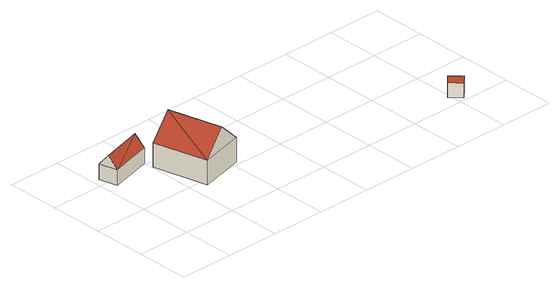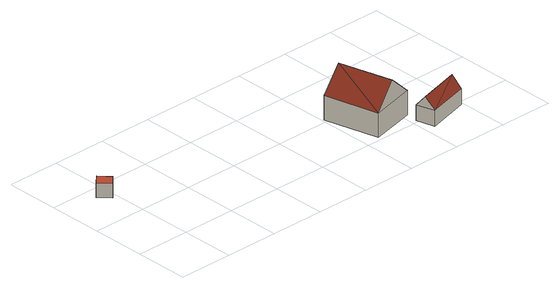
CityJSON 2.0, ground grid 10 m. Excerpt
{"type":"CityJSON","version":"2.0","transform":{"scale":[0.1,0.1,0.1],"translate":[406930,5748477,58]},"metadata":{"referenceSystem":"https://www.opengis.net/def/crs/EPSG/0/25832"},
"CityObjects":{
"building1":{"type":"Building","attributes":{"Gemeindeschluessel":"05515000","Geometrietyp2DReferenz":"3000","function":"31001_2460","roofType":"3100","measuredHeight":5.06},"geometry":[{"type":"Solid","lod":"2","boundaries":[[[[0,1,2,3]],[[4,5,1,0]],[[6,7,5,4]],[[3,2,7,6]],[[0,8,4]],[[6,9,3]],[[9,8,0]],[[0,3,9]],[[8,9,6]],[[6,4,8]],[[1,5,7,2]]]],"semantics":{"surfaces":[{"type":"WallSurface"},{"type":"RoofSurface"},{"type":"GroundSurface"}],"values":[[0,0,0,0,0,0,1,1,1,1,2]]}}]},
"building2":{"type":"Building","attributes":{"Gemeindeschluessel":"05515000","Geometrietyp2DReferenz":"3000","function":"31001_1000","roofType":"3100","measuredHeight":8.57},"address":[{"country":"Germany","locality":"Münster","thoroughfareNumber":"15","thoroughfareName":"Heidhornweg"}],"geometry":[{"type":"Solid","lod":"2","boundaries":[[[[10,11,12,13]],[[14,15,11,10]],[[16,17,15,14]],[[13,12,17,16]],[[10,18,14]],[[16,19,13]],[[13,19,18]],[[18,10,13]],[[19,16,14]],[[14,18,19]],[[11,15,17,12]]]],"semantics":{"surfaces":[{"type":"WallSurface"},{"type":"RoofSurface"},{"type":"GroundSurface"}],"values":[[0,0,0,0,0,0,1,1,1,1,2]]}}]},
"building3":{"type":"Building","attributes":{"Gemeindeschluessel":"05515000","Geometrietyp2DReferenz":"3000","function":"31001_2500","roofType":"1000","measuredHeight":2.75},"address":[{"country":"Germany","locality":"Münster","thoroughfareNumber":"470a","thoroughfareName":"Westfalenstraße"}],"geometry":[{"type":"Solid","lod":"2","boundaries":[[[[20,21,22,23]],[[24,25,21,20]],[[26,27,25,24]],[[23,22,27,26]],[[24,20,23,26]],[[21,25,27,22]]]],"semantics":{"surfaces":[{"type":"WallSurface"},{"type":"RoofSurface"},{"type":"GroundSurface"}],"values":[[0,0,0,0,1,2]]}}]}
},
"vertices":[
[17,178,43],[17,178,14],[96,199,14],[96,199,43],[9,212,43],[9,212,14],[87,233,43],[87,233,14],[13,195,64],[91,216,64],
[96,179,61],[96,179,16],[121,79,16],[121,79,61],[179,200,61],[179,200,16],[204,100,61],[204,100,16],[138,189,101],[163,90,101],
[595,25,37],[595,25,10],[613,5,10],[613,5,37],[610,40,37],[610,40,10],[629,21,37],[629,21,10]
]}
